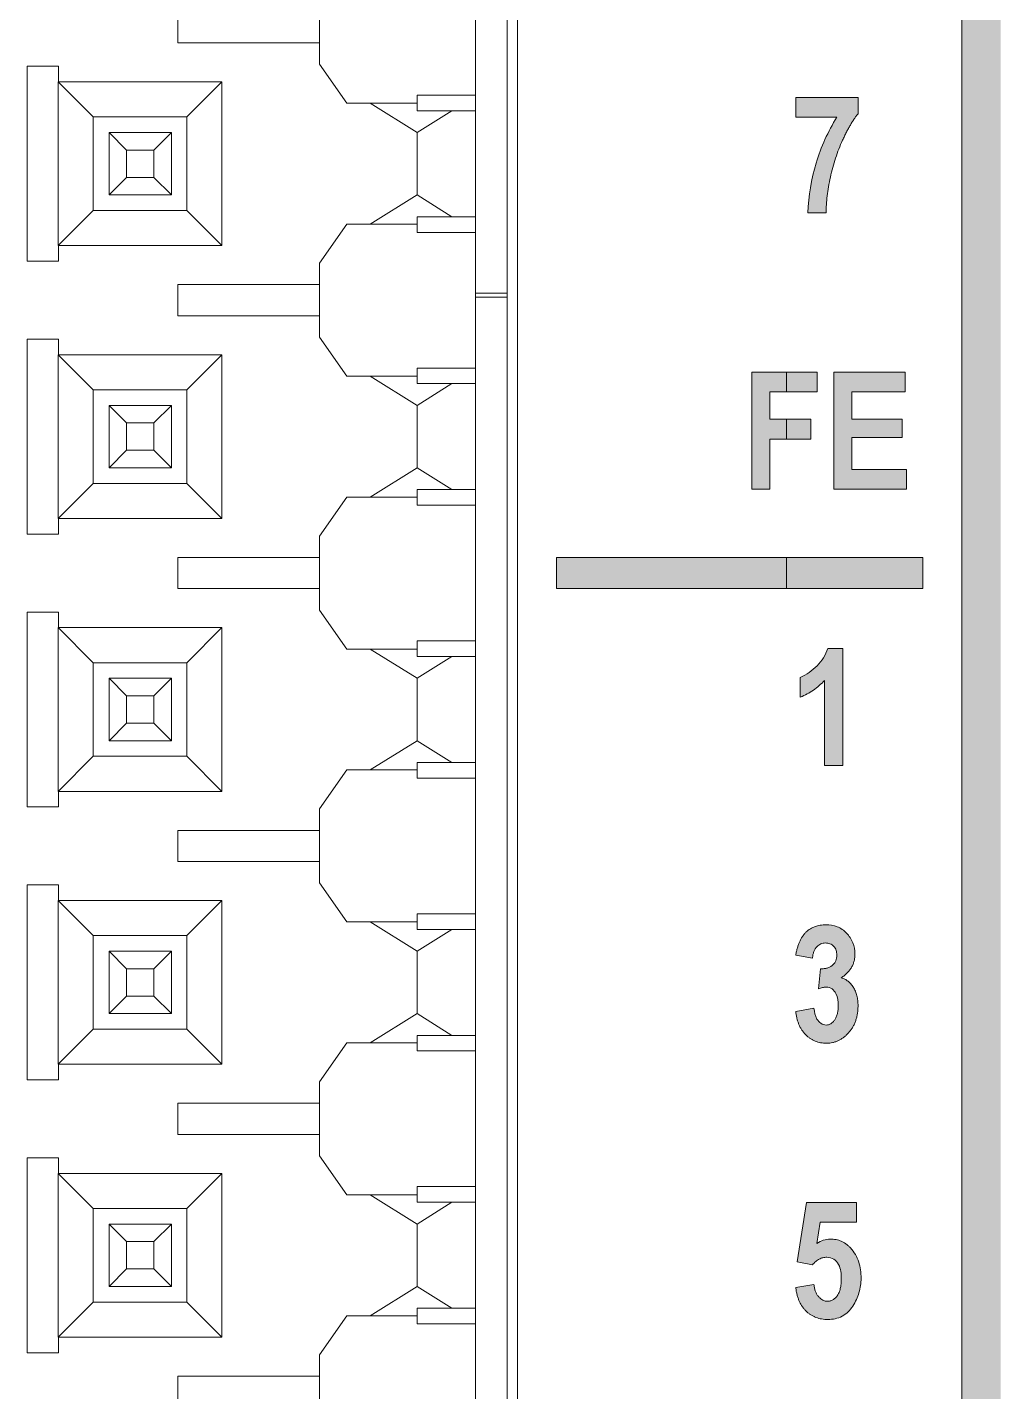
# Model space of a CAD drawing. Extents: x 222 to 1672, y 144 to 807.
# Drawn here: x 458.72 to 471.21, y 410.39 to 427.89 of the extents above; entities that cross this region are included whole.
import ezdxf

# ---------------------------------------------------------------- set-up
doc = ezdxf.new("R2010")
doc.units = 0
doc.header["$LTSCALE"] = 2
doc.header["$MEASUREMENT"] = 0
doc.layers.get('0').update_dxf_attribs({"linetype": 'CONTINUOUS'})
doc.layers.add('DIM', color=7, linetype='CONTINUOUS')

msp = doc.modelspace()

# ---------------------------------------------------------------- hatches: boundary and pattern name
at = {"layer": 'DIM', "lineweight": 5}
for points in [[(470.71272, 463.32772), (470.71272, 393.826), (468.46272, 391.576), (468.46272, 390.86889), (471.21272, 393.61889), (471.21272, 463.53483), (468.46272, 466.28483), (468.46272, 465.57772)], [(468.46272, 422.85894), (468.2522, 422.85894), (468.2522, 423.20959), (468.46272, 423.20959), (468.46272, 423.46284), (468.01844, 423.46284), (468.01844, 421.96284), (468.2522, 421.96284), (468.2522, 422.60569), (468.46272, 422.60569)], [(468.46272, 423.20959), (468.8561, 423.20959), (468.8561, 423.46284), (468.46272, 423.46284)], [(469.98597, 423.46284), (469.07038, 423.46284), (469.07038, 421.96284), (470.00545, 421.96284), (470.00545, 422.21608), (469.30415, 422.21608), (469.30415, 422.62517), (469.94701, 422.62517), (469.94701, 422.85894), (469.30415, 422.85894), (469.30415, 423.20959), (469.98597, 423.20959)], [(468.46272, 422.60569), (468.77818, 422.60569), (468.77818, 422.85894), (468.46272, 422.85894)], [(465.51374, 421.08686), (465.51374, 420.68686), (468.46272, 420.68686), (468.46272, 421.08686)], [(468.46272, 421.08686), (468.46272, 420.68686), (470.21272, 420.68686), (470.21272, 421.08686)]]:
    msp.add_hatch(color=256, dxfattribs=at).paths.add_polyline_path(points, flags=0)
h = msp.add_hatch(color=256, dxfattribs=at)
edge = h.paths.add_edge_path(flags=0)
edge.add_line((468.73922, 425.50634), (468.97298, 425.50634))
edge.add_spline(control_points=[(468.97298, 425.50634), (468.97364, 425.54167), (468.975, 425.61431), (468.98601, 425.72608), (469.00352, 425.84356), (469.02725, 425.96539), (469.0573, 426.08813), (469.09317, 426.20858), (469.1348, 426.32509), (469.17464, 426.41852), (469.20789, 426.49039), (469.23329, 426.54061), (469.25775, 426.58817), (469.2829, 426.63211), (469.30723, 426.67346), (469.33248, 426.71094), (469.35657, 426.74609), (469.37373, 426.7676), (469.38207, 426.77806)], knot_values=[0, 0, 0, 0, 0.15628056, 0.32126988, 0.49640789, 0.68162147, 0.87017598, 1.05521708, 1.23737432, 1.41719611, 1.50434855, 1.58765373, 1.66615383, 1.74092471, 1.81159097, 1.8783185, 1.94083072, 2, 2, 2, 2], weights=[1, 1, 1, 1, 1, 1, 1, 1, 1, 1, 1, 1, 1, 1, 1, 1, 1, 1, 1], degree=3, periodic=0)
edge.add_line((469.38207, 426.77806), (469.38207, 426.98686))
edge.add_line((469.38207, 426.98686), (468.58337, 426.98686))
edge.add_line((468.58337, 426.98686), (468.58337, 426.73362))
edge.add_line((468.58337, 426.73362), (469.11148, 426.73362))
edge.add_spline(control_points=[(469.11148, 426.73362), (468.9958, 426.54987), (468.90714, 426.3538), (468.781, 425.93843), (468.74647, 425.72323), (468.73922, 425.50634)], knot_values=[0, 0, 0, 0, 1, 1, 2, 2, 2, 2], weights=[1, 1, 1, 1, 1, 1], degree=3, periodic=0)
h = msp.add_hatch(color=256, dxfattribs=at)
edge = h.paths.add_edge_path(flags=0)
edge.add_line((468.64181, 419.5492), (468.64181, 419.29595))
edge.add_spline(control_points=[(468.64181, 419.29595), (468.70081, 419.31989), (468.7574, 419.34837), (468.86231, 419.421), (468.90953, 419.46411), (468.9535, 419.51024)], knot_values=[0, 0, 0, 0, 1, 1, 2, 2, 2, 2], weights=[1, 1, 1, 1, 1, 1], degree=3, periodic=0)
edge.add_line((468.9535, 419.51024), (468.9535, 418.41933))
edge.add_line((468.9535, 418.41933), (469.18727, 418.41933))
edge.add_line((469.18727, 418.41933), (469.18727, 419.91933))
edge.add_line((469.18727, 419.91933), (468.9952, 419.91933))
edge.add_spline(control_points=[(468.9952, 419.91933), (468.96743, 419.83563), (468.91967, 419.75994), (468.82549, 419.66693), (468.79191, 419.6385), (468.7212, 419.58747), (468.68228, 419.5672), (468.64181, 419.5492)], knot_values=[0, 0, 0, 0, 1, 1, 1.5, 1.5, 2, 2, 2, 2], weights=[1, 1, 1, 1, 1, 1, 1, 1], degree=3, periodic=0)
h = msp.add_hatch(color=256, dxfattribs=at)
edge = h.paths.add_edge_path(flags=0)
edge.add_spline(control_points=[(469.12883, 415.34183), (469.12839, 415.32323), (469.12756, 415.28783), (469.11901, 415.23796), (469.10533, 415.19417), (469.08548, 415.1575), (469.06188, 415.12797), (469.03528, 415.10599), (469.00527, 415.09258), (468.98417, 415.09093), (468.97359, 415.09011)], knot_values=[0, 0, 0, 0, 0.34095122, 0.6487161, 0.92470925, 1.1786689, 1.4088461, 1.61402362, 1.80656771, 2, 2, 2, 2], weights=[1, 1, 1, 1, 1, 1, 1, 1, 1, 1, 1], degree=3, periodic=0)
edge.add_spline(control_points=[(468.97359, 415.09011), (468.94893, 415.09166), (468.92443, 415.09795), (468.88463, 415.12584), (468.86808, 415.1445), (468.83069, 415.20704), (468.82219, 415.2561), (468.81714, 415.30439)], knot_values=[0, 0, 0, 0, 0.5, 0.5, 1, 1, 2, 2, 2, 2], weights=[1, 1, 1, 1, 1, 1, 1, 1], degree=3, periodic=0)
edge.add_line((468.81714, 415.30439), (468.58337, 415.26543))
edge.add_spline(control_points=[(468.58337, 415.26543), (468.58504, 415.24997), (468.58831, 415.21979), (468.5974, 415.17609), (468.60878, 415.13478), (468.62349, 415.09602), (468.64087, 415.05966), (468.66089, 415.02565), (468.68424, 414.99448), (468.71012, 414.96597), (468.7379, 414.93999), (468.76791, 414.91786), (468.79917, 414.89867), (468.83204, 414.88317), (468.86645, 414.87123), (468.90233, 414.8627), (468.93975, 414.85743), (468.96525, 414.85671), (468.97816, 414.85634)], knot_values=[0, 0, 0, 0, 0.14824662, 0.28945561, 0.42518243, 0.55657553, 0.68427053, 0.80924851, 0.93235013, 1.05499823, 1.17621764, 1.29448041, 1.40999889, 1.52558627, 1.6403605, 1.75678753, 1.87695545, 2, 2, 2, 2], weights=[1, 1, 1, 1, 1, 1, 1, 1, 1, 1, 1, 1, 1, 1, 1, 1, 1, 1, 1], degree=3, periodic=0)
edge.add_spline(control_points=[(468.97816, 414.85634), (468.99167, 414.85675), (469.01846, 414.85755), (469.0578, 414.86407), (469.09573, 414.87492), (469.1323, 414.88971), (469.16718, 414.90929), (469.20097, 414.93242), (469.23293, 414.96039), (469.26305, 414.99218), (469.29102, 415.02692), (469.31547, 415.06441), (469.33581, 415.10433), (469.35311, 415.14615), (469.36616, 415.19045), (469.37504, 415.23695), (469.3812, 415.28556), (469.38178, 415.31878), (469.38207, 415.33575)], knot_values=[0, 0, 0, 0, 0.11626995, 0.23036965, 0.34201153, 0.45516887, 0.56887714, 0.6855985, 0.80689864, 0.9334839, 1.0620525, 1.190146, 1.31782233, 1.44702954, 1.57906367, 1.7143198, 1.85411463, 2, 2, 2, 2], weights=[1, 1, 1, 1, 1, 1, 1, 1, 1, 1, 1, 1, 1, 1, 1, 1, 1, 1, 1], degree=3, periodic=0)
edge.add_spline(control_points=[(469.38207, 415.33575), (469.3819, 415.34742), (469.38156, 415.37019), (469.37888, 415.40366), (469.37383, 415.43552), (469.36771, 415.46614), (469.35897, 415.49502), (469.34904, 415.5227), (469.33691, 415.54878), (469.32277, 415.5732), (469.30748, 415.59584), (469.29083, 415.61646), (469.27324, 415.63513), (469.2543, 415.65153), (469.23443, 415.66606), (469.21321, 415.67816), (469.19115, 415.68875), (469.17557, 415.69368), (469.16779, 415.69614)], knot_values=[0, 0, 0, 0, 0.15558489, 0.30350381, 0.44715051, 0.58534569, 0.71929306, 0.84893812, 0.97721446, 1.10202167, 1.22468541, 1.34106702, 1.45490621, 1.56610375, 1.67458692, 1.78245291, 1.89136519, 2, 2, 2, 2], weights=[1, 1, 1, 1, 1, 1, 1, 1, 1, 1, 1, 1, 1, 1, 1, 1, 1, 1, 1], degree=3, periodic=0)
edge.add_spline(control_points=[(469.16779, 415.69614), (469.18174, 415.70575), (469.20895, 415.72451), (469.24454, 415.75742), (469.27516, 415.79224), (469.29995, 415.82964), (469.31952, 415.86938), (469.33309, 415.91164), (469.34163, 415.95624), (469.34261, 415.98678), (469.34311, 416.00234)], knot_values=[0, 0, 0, 0, 0.27522007, 0.53679533, 0.78589328, 1.02749184, 1.26434015, 1.50381134, 1.74714426, 2, 2, 2, 2], weights=[1, 1, 1, 1, 1, 1, 1, 1, 1, 1, 1], degree=3, periodic=0)
edge.add_spline(control_points=[(469.34311, 416.00234), (469.34199, 416.05194), (469.33325, 416.10049), (469.29558, 416.19094), (469.2676, 416.23219), (469.20129, 416.30468), (469.15951, 416.33291), (469.06783, 416.36867), (469.01966, 416.37464), (468.97055, 416.37582)], knot_values=[0, 0, 0, 0, 0.5, 0.5, 1, 1, 1.5, 1.5, 2, 2, 2, 2], weights=[1, 1, 1, 1, 1, 1, 1, 1, 1, 1], degree=3, periodic=0)
edge.add_spline(control_points=[(468.97055, 416.37582), (468.95806, 416.37552), (468.93361, 416.37491), (468.89773, 416.37064), (468.86363, 416.3633), (468.83105, 416.35331), (468.80025, 416.34005), (468.77082, 416.32433), (468.74339, 416.30517), (468.71723, 416.28356), (468.69314, 416.25845), (468.67104, 416.22992), (468.65141, 416.19771), (468.6333, 416.16227), (468.61763, 416.1232), (468.60391, 416.08069), (468.59243, 416.03469), (468.58645, 416.00268), (468.58337, 415.98621)], knot_values=[0, 0, 0, 0, 0.12336683, 0.24145536, 0.35624474, 0.46750197, 0.57751099, 0.68692499, 0.79644909, 0.9074397, 1.021549, 1.1394162, 1.26317318, 1.39359583, 1.53205286, 1.67847037, 1.83451394, 2, 2, 2, 2], weights=[1, 1, 1, 1, 1, 1, 1, 1, 1, 1, 1, 1, 1, 1, 1, 1, 1, 1, 1], degree=3, periodic=0)
edge.add_line((468.58337, 415.98621), (468.79766, 415.94725))
edge.add_spline(control_points=[(468.79766, 415.94725), (468.79945, 415.96245), (468.80284, 415.99121), (468.81447, 416.03113), (468.8309, 416.06523), (468.85195, 416.09327), (468.87676, 416.11488), (468.90373, 416.13075), (468.93318, 416.14039), (468.95353, 416.1415), (468.96385, 416.14206)], knot_values=[0, 0, 0, 0, 0.32389919, 0.61310014, 0.87662257, 1.12221364, 1.35081546, 1.56954413, 1.78173698, 2, 2, 2, 2], weights=[1, 1, 1, 1, 1, 1, 1, 1, 1, 1, 1], degree=3, periodic=0)
edge.add_spline(control_points=[(468.96385, 416.14206), (468.98381, 416.14125), (469.00405, 416.13917), (469.04076, 416.12452), (469.05767, 416.11313), (469.08508, 416.08427), (469.09512, 416.06654), (469.10728, 416.02871), (469.10865, 416.00904), (469.10935, 415.98926)], knot_values=[0, 0, 0, 0, 0.5, 0.5, 1, 1, 1.5, 1.5, 2, 2, 2, 2], weights=[1, 1, 1, 1, 1, 1, 1, 1, 1, 1], degree=3, periodic=0)
edge.add_spline(control_points=[(469.10935, 415.98926), (469.10881, 415.97568), (469.10778, 415.9497), (469.09701, 415.91319), (469.07978, 415.88094), (469.06256, 415.86447), (469.05395, 415.85624)], knot_values=[0, 0, 0, 0, 0.54597376, 1.04443329, 1.52246186, 2, 2, 2, 2], weights=[1, 1, 1, 1, 1, 1, 1], degree=3, periodic=0)
edge.add_spline(control_points=[(469.05395, 415.85624), (469.04398, 415.84885), (469.02369, 415.83382), (468.98682, 415.81989), (468.94558, 415.81152), (468.91641, 415.81111), (468.90115, 415.81089)], knot_values=[0, 0, 0, 0, 0.45542398, 0.92704135, 1.43832876, 2, 2, 2, 2], weights=[1, 1, 1, 1, 1, 1, 1], degree=3, periodic=0)
edge.add_line((468.90115, 415.81089), (468.87558, 415.55551))
edge.add_spline(control_points=[(468.87558, 415.55551), (468.89161, 415.56123), (468.90785, 415.56654), (468.92442, 415.57042), (468.93279, 415.57238), (468.9412, 415.57425), (468.94971, 415.57543), (468.95822, 415.57661), (468.96683, 415.57688), (468.97542, 415.57712)], knot_values=[0, 0, 0, 0, 0.0001022, 0.0001022, 0.0001022, 0.00015372, 0.00015372, 0.00015372, 0.00020524, 0.00020524, 0.00020524, 0.00020524], weights=[1, 1, 1, 1, 1, 1, 1, 1, 1, 1], degree=3, periodic=0)
edge.add_spline(control_points=[(468.97542, 415.57712), (469.00147, 415.5753), (469.02717, 415.56792), (469.06929, 415.53648), (469.08534, 415.51537), (469.12175, 415.44664), (469.12755, 415.39367), (469.12883, 415.34183)], knot_values=[0, 0, 0, 0, 0.5, 0.5, 1, 1, 2, 2, 2, 2], weights=[1, 1, 1, 1, 1, 1, 1, 1], degree=3, periodic=0)
h = msp.add_hatch(color=256, dxfattribs=at)
edge = h.paths.add_edge_path(flags=0)
edge.add_spline(control_points=[(469.16779, 411.83759), (469.16761, 411.82561), (469.16726, 411.80255), (469.16474, 411.76913), (469.161, 411.73808), (469.15515, 411.70942), (469.14794, 411.683), (469.13891, 411.65902), (469.12812, 411.63745), (469.11604, 411.61822), (469.1025, 411.60152), (469.0886, 411.58678), (469.07381, 411.57438), (469.05828, 411.56446), (469.0423, 411.55618), (469.02549, 411.55091), (469.00814, 411.54731), (468.99634, 411.54684), (468.99033, 411.5466)], knot_values=[0, 0, 0, 0, 0.18960506, 0.36516309, 0.5303314, 0.6843775, 0.827798, 0.96353778, 1.08925092, 1.20912249, 1.32226146, 1.42905347, 1.52941852, 1.62699402, 1.72038092, 1.81333858, 1.90501054, 2, 2, 2, 2], weights=[1, 1, 1, 1, 1, 1, 1, 1, 1, 1, 1, 1, 1, 1, 1, 1, 1, 1, 1], degree=3, periodic=0)
edge.add_spline(control_points=[(468.99033, 411.5466), (468.9802, 411.54734), (468.95978, 411.54881), (468.93009, 411.56014), (468.90237, 411.57891), (468.87597, 411.60362), (468.85323, 411.63509), (468.8355, 411.67232), (468.82296, 411.71476), (468.81913, 411.74508), (468.81714, 411.76089)], knot_values=[0, 0, 0, 0, 0.20153747, 0.40614204, 0.6236256, 0.86523571, 1.12272915, 1.39208337, 1.68302152, 2, 2, 2, 2], weights=[1, 1, 1, 1, 1, 1, 1, 1, 1, 1, 1], degree=3, periodic=0)
edge.add_line((468.81714, 411.76089), (468.58337, 411.72193))
edge.add_spline(control_points=[(468.58337, 411.72193), (468.58543, 411.70595), (468.58946, 411.6748), (468.59987, 411.62995), (468.61203, 411.58766), (468.62779, 411.5484), (468.64551, 411.51157), (468.66676, 411.47796), (468.69055, 411.44702), (468.71706, 411.41907), (468.74566, 411.39405), (468.77623, 411.37228), (468.80868, 411.35408), (468.84248, 411.33865), (468.87823, 411.32701), (468.91569, 411.31904), (468.95476, 411.3135), (468.98138, 411.31306), (468.9949, 411.31284)], knot_values=[0, 0, 0, 0, 0.15033562, 0.29307541, 0.42947044, 0.56089496, 0.68758637, 0.81061124, 0.93151649, 1.05148263, 1.16966592, 1.2858615, 1.40126253, 1.51660521, 1.63225488, 1.7515645, 1.8739016, 2, 2, 2, 2], weights=[1, 1, 1, 1, 1, 1, 1, 1, 1, 1, 1, 1, 1, 1, 1, 1, 1, 1, 1], degree=3, periodic=0)
edge.add_spline(control_points=[(468.9949, 411.31284), (469.02659, 411.3139), (469.05819, 411.31569), (469.12017, 411.32954), (469.15019, 411.34018), (469.23371, 411.38457), (469.27972, 411.43178), (469.34909, 411.53796), (469.37634, 411.59605), (469.41246, 411.7173), (469.41961, 411.77984), (469.42103, 411.84338)], knot_values=[0, 0, 0, 0, 0.25, 0.25, 0.5, 0.5, 1, 1, 1.5, 1.5, 2, 2, 2, 2], weights=[1, 1, 1, 1, 1, 1, 1, 1, 1, 1, 1, 1], degree=3, periodic=0)
edge.add_spline(control_points=[(469.42103, 411.84338), (469.41967, 411.91357), (469.41249, 411.98442), (469.37965, 412.08324), (469.3659, 412.11517), (469.33087, 412.17625), (469.30924, 412.20377), (469.28619, 412.23025)], knot_values=[0, 0, 0, 0, 1, 1, 1.5, 1.5, 2, 2, 2, 2], weights=[1, 1, 1, 1, 1, 1, 1, 1], degree=3, periodic=0)
edge.add_spline(control_points=[(469.28619, 412.23025), (469.27726, 412.23949), (469.25975, 412.25763), (469.23038, 412.28076), (469.2, 412.3007), (469.16794, 412.31697), (469.13454, 412.3299), (469.09953, 412.33852), (469.06327, 412.34435), (469.03855, 412.34498), (469.02594, 412.3453)], knot_values=[0, 0, 0, 0, 0.26284327, 0.51548063, 0.76315336, 1.00554648, 1.25005631, 1.49432794, 1.74220081, 2, 2, 2, 2], weights=[1, 1, 1, 1, 1, 1, 1, 1, 1, 1, 1], degree=3, periodic=0)
edge.add_spline(control_points=[(469.02594, 412.3453), (468.99563, 412.34377), (468.96574, 412.33976), (468.90805, 412.31985), (468.88138, 412.3048), (468.85549, 412.28869)], knot_values=[0, 0, 0, 0, 1, 1, 2, 2, 2, 2], weights=[1, 1, 1, 1, 1, 1], degree=3, periodic=0)
edge.add_line((468.85549, 412.28869), (468.89719, 412.55959))
edge.add_line((468.89719, 412.55959), (469.36259, 412.55959))
edge.add_line((469.36259, 412.55959), (469.36259, 412.81284))
edge.add_line((469.36259, 412.81284), (468.71974, 412.81284))
edge.add_line((468.71974, 412.81284), (468.60285, 412.0531))
edge.add_line((468.60285, 412.0531), (468.79705, 412.01413))
edge.add_spline(control_points=[(468.79705, 412.01413), (468.80393, 412.02186), (468.81727, 412.03681), (468.83871, 412.05686), (468.86098, 412.07365), (468.88391, 412.08749), (468.9075, 412.09827), (468.93172, 412.10591), (468.95656, 412.11067), (468.97337, 412.11125), (468.98181, 412.11154)], knot_values=[0, 0, 0, 0, 0.28737019, 0.55673074, 0.81446063, 1.06109198, 1.29959397, 1.53324595, 1.76553272, 2, 2, 2, 2], weights=[1, 1, 1, 1, 1, 1, 1, 1, 1, 1, 1], degree=3, periodic=0)
edge.add_spline(control_points=[(468.98181, 412.11154), (469.0131, 412.11101), (469.04446, 412.10344), (469.09635, 412.06929), (469.11773, 412.04546), (469.16212, 411.96337), (469.16676, 411.89965), (469.16779, 411.83759)], knot_values=[0, 0, 0, 0, 0.5, 0.5, 1, 1, 2, 2, 2, 2], weights=[1, 1, 1, 1, 1, 1, 1, 1], degree=3, periodic=0)

# ---------------------------------------------------------------- linework, layer by layer
at = {"linetype": 'Continuous', "lineweight": 5}
for p, q in [((470.71272, 463.32773), (470.71272, 393.826)), ((465.01374, 398.90584), (465.01374, 442.86788)), ((464.88272, 442.73686), (464.88272, 399.03686)), ((464.47398, 427.01684), (464.47398, 428.75684)), ((462.47398, 427.41184), (462.47398, 428.36184)), ((460.65398, 427.68684), (460.65398, 428.08684)), ((460.65398, 427.68684), (462.47398, 427.68684)), ((459.12398, 427.38684), (458.72398, 427.38684)), ((458.72398, 427.38684), (458.72398, 424.88684)), ((459.12398, 427.18684), (459.12398, 427.38684)), ((462.47398, 427.41184), (462.82398, 426.91184)), ((459.11935, 427.18684), (459.12398, 427.18684)), ((459.11935, 427.18684), (459.56935, 426.73684)), ((459.11935, 427.18684), (459.11935, 425.08684)), ((461.21935, 427.18684), (459.12398, 427.18684)), ((461.21935, 427.18684), (460.76935, 426.73684)), ((461.21935, 425.08684), (461.21935, 427.18684)), ((463.72398, 427.01684), (464.47398, 427.01684)), ((463.72398, 426.91184), (463.72398, 427.01684)), ((464.47398, 427.01684), (464.47398, 426.81684)), ((463.72398, 426.91184), (462.82398, 426.91184)), ((463.12398, 426.91184), (463.72398, 426.53684)), ((463.72398, 426.91184), (463.72398, 426.81684)), ((468.58337, 426.98686), (469.38207, 426.98686)), ((468.58337, 426.73362), (468.58337, 426.98686)), ((469.38207, 426.98686), (469.38207, 426.77806)), ((460.76935, 426.73684), (459.56935, 426.73684)), ((459.56935, 426.73684), (459.56935, 425.53684)), ((460.76935, 425.53684), (460.76935, 426.73684)), ((464.47398, 426.81684), (463.72398, 426.81684)), ((463.72398, 426.53684), (464.17197, 426.81684)), ((464.47398, 425.45684), (464.47398, 426.81684)), ((469.11148, 426.73362), (468.58337, 426.73362)), ((460.57398, 426.53684), (459.77398, 426.53684)), ((459.77398, 426.53684), (459.99898, 426.31184)), ((459.77398, 426.53684), (459.77398, 425.73684)), ((460.57398, 426.53684), (460.34898, 426.31184)), ((460.57398, 425.73684), (460.57398, 426.53684)), ((463.72398, 426.53684), (463.72398, 425.73684)), ((459.99898, 426.31184), (459.99898, 425.96184)), ((460.34898, 426.31184), (459.99898, 426.31184)), ((460.34898, 425.96184), (460.34898, 426.31184)), ((459.77398, 425.73684), (459.99898, 425.96184)), ((459.99898, 425.96184), (460.34898, 425.96184)), ((460.57398, 425.73684), (460.34898, 425.96184)), ((459.77398, 425.73684), (460.57398, 425.73684)), ((463.72398, 425.73684), (463.12398, 425.36184)), ((464.17199, 425.45684), (463.72398, 425.73684)), ((459.11935, 425.08684), (459.56935, 425.53684)), ((459.56935, 425.53684), (460.76935, 425.53684)), ((461.21935, 425.08684), (460.76935, 425.53684)), ((463.72398, 425.45684), (463.72398, 425.36184)), ((464.47398, 425.45684), (463.72398, 425.45684)), ((464.47398, 425.45684), (464.47398, 425.25684)), ((468.97298, 425.50634), (468.73922, 425.50634)), ((462.82398, 425.36184), (462.47398, 424.86184)), ((463.72398, 425.36184), (462.82398, 425.36184)), ((463.72398, 425.25684), (463.72398, 425.36184)), ((463.72398, 425.25684), (464.47398, 425.25684)), ((464.47398, 423.51684), (464.47398, 425.25684)), ((459.11935, 425.08684), (459.12398, 425.08684)), ((459.12398, 425.08684), (461.21935, 425.08684)), ((459.12398, 424.88684), (459.12398, 425.08684)), ((458.72398, 424.88684), (459.12398, 424.88684)), ((462.47398, 423.91184), (462.47398, 424.86184)), ((460.65398, 424.18684), (460.65398, 424.58684)), ((460.65398, 424.58684), (462.47398, 424.58684)), ((464.47398, 424.47684), (464.88272, 424.47684)), ((464.47398, 424.42675), (464.88272, 424.42675)), ((460.65398, 424.18684), (462.47398, 424.18684)), ((459.12398, 423.88684), (458.72398, 423.88684)), ((458.72398, 423.88684), (458.72398, 421.38684)), ((459.12398, 423.68684), (459.12398, 423.88684)), ((462.47398, 423.91184), (462.82398, 423.41184)), ((459.11935, 423.68684), (459.12398, 423.68684)), ((459.11935, 423.68684), (459.56935, 423.23684)), ((459.11935, 423.68684), (459.11935, 421.58684)), ((461.21935, 423.68684), (459.12398, 423.68684)), ((461.21935, 423.68684), (460.76935, 423.23684)), ((461.21935, 421.58684), (461.21935, 423.68684)), ((463.72398, 423.51684), (464.47398, 423.51684)), ((463.72398, 423.41184), (463.72398, 423.51684)), ((464.47398, 423.51684), (464.47398, 423.31684)), ((463.72398, 423.41184), (462.82398, 423.41184)), ((463.12398, 423.41184), (463.72398, 423.03684)), ((463.72398, 423.41184), (463.72398, 423.31684)), ((468.01844, 423.46284), (468.46272, 423.46284)), ((468.01844, 421.96284), (468.01844, 423.46284)), ((468.46272, 423.46284), (468.8561, 423.46284)), ((468.46272, 423.20959), (468.46272, 423.46284)), ((468.8561, 423.46284), (468.8561, 423.20959)), ((469.07038, 423.46284), (469.98597, 423.46284)), ((469.07038, 421.96284), (469.07038, 423.46284)), ((469.98597, 423.46284), (469.98597, 423.20959)), ((460.76935, 423.23684), (459.56935, 423.23684)), ((459.56935, 423.23684), (459.56935, 422.03684)), ((460.76935, 422.03684), (460.76935, 423.23684)), ((464.47398, 423.31684), (463.72398, 423.31684)), ((463.72398, 423.03684), (464.17197, 423.31684)), ((464.47398, 421.95684), (464.47398, 423.31684)), ((468.2522, 423.20959), (468.2522, 422.85894)), ((468.46272, 423.20959), (468.2522, 423.20959)), ((468.8561, 423.20959), (468.46272, 423.20959)), ((469.30415, 423.20959), (469.30415, 422.85894)), ((469.98597, 423.20959), (469.30415, 423.20959)), ((459.77398, 423.03684), (459.77398, 422.23684)), ((459.77398, 423.03684), (459.99898, 422.81184)), ((460.57398, 423.03684), (459.77398, 423.03684)), ((460.57398, 423.03684), (460.34898, 422.81184)), ((460.57398, 422.23684), (460.57398, 423.03684)), ((463.72398, 423.03684), (463.72398, 422.23684)), ((459.99898, 422.81184), (459.99898, 422.46184)), ((460.34898, 422.81184), (459.99898, 422.81184)), ((460.34898, 422.46184), (460.34898, 422.81184)), ((468.2522, 422.85894), (468.46272, 422.85894)), ((468.46272, 422.85894), (468.77818, 422.85894)), ((468.46272, 422.60569), (468.46272, 422.85894)), ((468.77818, 422.85894), (468.77818, 422.60569)), ((469.30415, 422.85894), (469.94701, 422.85894)), ((469.94701, 422.85894), (469.94701, 422.62517)), ((469.30415, 422.62517), (469.30415, 422.21608)), ((469.94701, 422.62517), (469.30415, 422.62517)), ((459.77398, 422.23684), (459.99898, 422.46184)), ((459.99898, 422.46184), (460.34898, 422.46184)), ((460.57398, 422.23684), (460.34898, 422.46184)), ((468.2522, 422.60569), (468.2522, 421.96284)), ((468.46272, 422.60569), (468.2522, 422.60569)), ((468.77818, 422.60569), (468.46272, 422.60569)), ((459.77398, 422.23684), (460.57398, 422.23684)), ((463.72398, 422.23684), (463.12398, 421.86184)), ((464.17199, 421.95684), (463.72398, 422.23684)), ((469.30415, 422.21608), (470.00545, 422.21608)), ((470.00545, 422.21608), (470.00545, 421.96284)), ((459.11935, 421.58684), (459.56935, 422.03684)), ((459.56935, 422.03684), (460.76935, 422.03684)), ((461.21935, 421.58684), (460.76935, 422.03684)), ((463.72398, 421.95684), (463.72398, 421.86184)), ((464.47398, 421.95684), (463.72398, 421.95684)), ((464.47398, 421.95684), (464.47398, 421.75684)), ((468.2522, 421.96284), (468.01844, 421.96284)), ((470.00545, 421.96284), (469.07038, 421.96284)), ((462.82398, 421.86184), (462.47398, 421.36184)), ((463.72398, 421.86184), (462.82398, 421.86184)), ((463.72398, 421.75684), (463.72398, 421.86184)), ((463.72398, 421.75684), (464.47398, 421.75684)), ((464.47398, 420.01684), (464.47398, 421.75684)), ((459.11935, 421.58684), (459.12398, 421.58684)), ((459.12398, 421.58684), (461.21935, 421.58684)), ((459.12398, 421.38684), (459.12398, 421.58684)), ((458.72398, 421.38684), (459.12398, 421.38684)), ((462.47398, 420.41184), (462.47398, 421.36184)), ((460.65398, 420.68684), (460.65398, 421.08684)), ((460.65398, 421.08684), (462.47398, 421.08684)), ((468.46272, 421.08686), (465.51374, 421.08686)), ((465.51374, 421.08686), (465.51374, 420.68686)), ((470.21272, 421.08686), (468.46272, 421.08686)), ((468.46272, 420.68686), (468.46272, 421.08686)), ((470.21272, 420.68686), (470.21272, 421.08686)), ((460.65398, 420.68684), (462.47398, 420.68684)), ((465.51374, 420.68686), (468.46272, 420.68686)), ((468.46272, 420.68686), (470.21272, 420.68686)), ((459.12398, 420.38684), (458.72398, 420.38684)), ((458.72398, 420.38684), (458.72398, 417.88684)), ((459.12398, 420.18684), (459.12398, 420.38684)), ((462.47398, 420.41184), (462.82398, 419.91184)), ((459.11935, 420.18684), (459.11935, 418.08684)), ((459.11935, 420.18684), (459.56935, 419.73684)), ((459.11935, 420.18684), (459.12398, 420.18684)), ((461.21935, 420.18684), (459.12398, 420.18684)), ((461.21935, 420.18684), (460.76935, 419.73684)), ((461.21935, 418.08684), (461.21935, 420.18684)), ((463.72398, 420.01684), (464.47398, 420.01684)), ((463.72398, 419.91184), (463.72398, 420.01684)), ((464.47398, 420.01684), (464.47398, 419.81684)), ((463.72398, 419.91184), (462.82398, 419.91184)), ((463.12398, 419.91184), (463.72398, 419.53684)), ((463.72398, 419.91184), (463.72398, 419.81684)), ((468.9952, 419.91933), (469.18727, 419.91933)), ((469.18727, 419.91933), (469.18727, 418.41933)), ((459.56935, 419.73684), (459.56935, 418.53684)), ((460.76935, 419.73684), (459.56935, 419.73684)), ((460.76935, 418.53684), (460.76935, 419.73684)), ((464.47398, 419.81684), (463.72398, 419.81684)), ((463.72398, 419.53684), (464.17197, 419.81684)), ((464.47398, 418.45684), (464.47398, 419.81684)), ((460.57398, 419.53684), (459.77398, 419.53684)), ((459.77398, 419.53684), (459.99898, 419.31184)), ((459.77398, 419.53684), (459.77398, 418.73684)), ((460.57398, 419.53684), (460.34898, 419.31184)), ((460.57398, 418.73684), (460.57398, 419.53684)), ((463.72398, 419.53684), (463.72398, 418.73684)), ((468.64181, 419.29595), (468.64181, 419.5492)), ((468.9535, 418.41933), (468.9535, 419.51024)), ((459.99898, 419.31184), (459.99898, 418.96184)), ((460.34898, 419.31184), (459.99898, 419.31184)), ((460.34898, 418.96184), (460.34898, 419.31184)), ((459.77398, 418.73684), (459.99898, 418.96184)), ((459.99898, 418.96184), (460.34898, 418.96184)), ((460.57398, 418.73684), (460.34898, 418.96184)), ((459.77398, 418.73684), (460.57398, 418.73684)), ((463.72398, 418.73684), (463.12398, 418.36184)), ((464.17199, 418.45684), (463.72398, 418.73684)), ((459.11935, 418.08684), (459.56935, 418.53684)), ((459.56935, 418.53684), (460.76935, 418.53684)), ((461.21935, 418.08684), (460.76935, 418.53684)), ((463.72398, 418.45684), (463.72398, 418.36184)), ((464.47398, 418.45684), (463.72398, 418.45684)), ((464.47398, 418.45684), (464.47398, 418.25684)), ((462.82398, 418.36184), (462.47398, 417.86184)), ((463.72398, 418.36184), (462.82398, 418.36184)), ((463.72398, 418.25684), (463.72398, 418.36184)), ((463.72398, 418.25684), (464.47398, 418.25684)), ((464.47398, 416.51684), (464.47398, 418.25684)), ((469.18727, 418.41933), (468.9535, 418.41933)), ((459.11935, 418.08684), (459.12398, 418.08684)), ((459.12398, 418.08684), (461.21935, 418.08684)), ((459.12398, 417.88684), (459.12398, 418.08684)), ((458.72398, 417.88684), (459.12398, 417.88684)), ((462.47398, 416.91184), (462.47398, 417.86184)), ((460.65398, 417.18684), (460.65398, 417.58684)), ((460.65398, 417.58684), (462.47398, 417.58684)), ((460.65398, 417.18684), (462.47398, 417.18684)), ((459.12398, 416.88684), (458.72398, 416.88684)), ((458.72398, 416.88684), (458.72398, 414.38684)), ((459.12398, 416.68684), (459.12398, 416.88684)), ((462.47398, 416.91184), (462.82398, 416.41184)), ((459.11935, 416.68684), (459.12398, 416.68684)), ((459.11935, 416.68684), (459.56935, 416.23684)), ((459.11935, 416.68684), (459.11935, 414.58684)), ((461.21935, 416.68684), (459.12398, 416.68684)), ((461.21935, 416.68684), (460.76935, 416.23684)), ((461.21935, 414.58684), (461.21935, 416.68684)), ((463.72398, 416.51684), (464.47398, 416.51684)), ((463.72398, 416.41184), (463.72398, 416.51684)), ((464.47398, 416.51684), (464.47398, 416.31684)), ((463.72398, 416.41184), (462.82398, 416.41184)), ((463.12398, 416.41184), (463.72398, 416.03684)), ((463.72398, 416.41184), (463.72398, 416.31684)), ((460.76935, 416.23684), (459.56935, 416.23684)), ((459.56935, 416.23684), (459.56935, 415.03684)), ((460.76935, 415.03684), (460.76935, 416.23684)), ((464.47398, 416.31684), (463.72398, 416.31684)), ((463.72398, 416.03684), (464.17197, 416.31684)), ((464.47398, 414.95684), (464.47398, 416.31684)), ((459.77398, 416.03684), (459.77398, 415.23684)), ((459.77398, 416.03684), (459.99898, 415.81184)), ((460.57398, 416.03684), (459.77398, 416.03684)), ((460.57398, 416.03684), (460.34898, 415.81184)), ((460.57398, 415.23684), (460.57398, 416.03684)), ((463.72398, 416.03684), (463.72398, 415.23684)), ((468.79766, 415.94725), (468.58337, 415.98621)), ((459.99898, 415.81184), (459.99898, 415.46184)), ((460.34898, 415.81184), (459.99898, 415.81184)), ((460.34898, 415.46184), (460.34898, 415.81184)), ((468.87558, 415.55551), (468.90115, 415.81089)), ((459.77398, 415.23684), (459.99898, 415.46184)), ((459.99898, 415.46184), (460.34898, 415.46184)), ((460.57398, 415.23684), (460.34898, 415.46184)), ((468.58337, 415.26543), (468.81714, 415.30439)), ((459.77398, 415.23684), (460.57398, 415.23684)), ((463.72398, 415.23684), (463.12398, 414.86184)), ((464.17199, 414.95684), (463.72398, 415.23684)), ((459.11935, 414.58684), (459.56935, 415.03684)), ((459.56935, 415.03684), (460.76935, 415.03684)), ((461.21935, 414.58684), (460.76935, 415.03684)), ((463.72398, 414.95684), (463.72398, 414.86184)), ((464.47398, 414.95684), (463.72398, 414.95684)), ((464.47398, 414.95684), (464.47398, 414.75684)), ((462.82398, 414.86184), (462.47398, 414.36184)), ((463.72398, 414.86184), (462.82398, 414.86184)), ((463.72398, 414.75684), (463.72398, 414.86184)), ((463.72398, 414.75684), (464.47398, 414.75684)), ((464.47398, 413.01684), (464.47398, 414.75684)), ((459.11935, 414.58684), (459.12398, 414.58684)), ((459.12398, 414.58684), (461.21935, 414.58684)), ((459.12398, 414.38684), (459.12398, 414.58684)), ((458.72398, 414.38684), (459.12398, 414.38684)), ((462.47398, 413.41184), (462.47398, 414.36184)), ((460.65398, 413.68684), (460.65398, 414.08684)), ((460.65398, 414.08684), (462.47398, 414.08684)), ((460.65398, 413.68684), (462.47398, 413.68684)), ((459.12398, 413.38684), (458.72398, 413.38684)), ((458.72398, 413.38684), (458.72398, 410.88684)), ((459.12398, 413.18684), (459.12398, 413.38684)), ((462.47398, 413.41184), (462.82398, 412.91184)), ((459.11935, 413.18684), (459.11935, 411.08684)), ((459.11935, 413.18684), (459.56935, 412.73684)), ((459.11935, 413.18684), (459.12398, 413.18684)), ((461.21935, 413.18684), (459.12398, 413.18684)), ((461.21935, 413.18684), (460.76935, 412.73684)), ((461.21935, 411.08684), (461.21935, 413.18684)), ((463.72398, 413.01684), (464.47398, 413.01684)), ((463.72398, 412.91184), (463.72398, 413.01684)), ((464.47398, 413.01684), (464.47398, 412.81684)), ((463.72398, 412.91184), (462.82398, 412.91184)), ((463.12398, 412.91184), (463.72398, 412.53684)), ((463.72398, 412.91184), (463.72398, 412.81684)), ((459.56935, 412.73684), (459.56935, 411.53684)), ((460.76935, 412.73684), (459.56935, 412.73684)), ((460.76935, 411.53684), (460.76935, 412.73684)), ((464.47398, 412.81684), (463.72398, 412.81684)), ((463.72398, 412.53684), (464.17197, 412.81684)), ((464.47398, 411.45684), (464.47398, 412.81684)), ((468.60285, 412.0531), (468.71973, 412.81284)), ((468.71973, 412.81284), (469.36259, 412.81284)), ((469.36259, 412.81284), (469.36259, 412.55959)), ((460.57398, 412.53684), (459.77398, 412.53684)), ((459.77398, 412.53684), (459.99898, 412.31184)), ((459.77398, 412.53684), (459.77398, 411.73684)), ((460.57398, 412.53684), (460.34898, 412.31184)), ((460.57398, 411.73684), (460.57398, 412.53684)), ((463.72398, 412.53684), (463.72398, 411.73684)), ((468.89719, 412.55959), (468.85549, 412.28869)), ((469.36259, 412.55959), (468.89719, 412.55959)), ((460.34898, 412.31184), (459.99898, 412.31184)), ((459.99898, 412.31184), (459.99898, 411.96184)), ((460.34898, 411.96184), (460.34898, 412.31184)), ((459.77398, 411.73684), (459.99898, 411.96184)), ((459.99898, 411.96184), (460.34898, 411.96184)), ((460.57398, 411.73684), (460.34898, 411.96184)), ((468.79705, 412.01414), (468.60285, 412.0531)), ((459.77398, 411.73684), (460.57398, 411.73684)), ((463.72398, 411.73684), (463.12398, 411.36184)), ((464.17199, 411.45684), (463.72398, 411.73684)), ((468.58337, 411.72193), (468.81714, 411.76089)), ((459.11935, 411.08684), (459.56935, 411.53684)), ((459.56935, 411.53684), (460.76935, 411.53684)), ((461.21935, 411.08684), (460.76935, 411.53684)), ((463.72398, 411.45684), (463.72398, 411.36184)), ((464.47398, 411.45684), (463.72398, 411.45684)), ((464.47398, 411.45684), (464.47398, 411.25684)), ((462.82398, 411.36184), (462.47398, 410.86184)), ((463.72398, 411.36184), (462.82398, 411.36184)), ((463.72398, 411.25684), (463.72398, 411.36184)), ((463.72398, 411.25684), (464.47398, 411.25684)), ((464.47398, 409.51684), (464.47398, 411.25684)), ((459.11935, 411.08684), (459.12398, 411.08684)), ((459.12398, 411.08684), (461.21935, 411.08684)), ((459.12398, 410.88684), (459.12398, 411.08684)), ((458.72398, 410.88684), (459.12398, 410.88684)), ((462.47398, 409.91184), (462.47398, 410.86184)), ((460.65398, 410.18684), (460.65398, 410.58684)), ((460.65398, 410.58684), (462.47398, 410.58684))]:
    msp.add_line(p, q, dxfattribs=at)
for points, knots in [([(468.73922, 425.50634), (468.74647, 425.72323), (468.781, 425.93843), (468.90714, 426.3538), (468.9958, 426.54987), (469.11148, 426.73362)], [0, 0, 0, 0, 0.5, 0.5, 1, 1, 1, 1]), ([(469.38207, 426.77806), (469.37373, 426.7676), (469.35657, 426.74609), (469.33248, 426.71094), (469.30723, 426.67346), (469.2829, 426.63211), (469.25775, 426.58817), (469.23329, 426.54061), (469.20789, 426.49039), (469.17464, 426.41852), (469.1348, 426.32509), (469.09317, 426.20858), (469.0573, 426.08813), (469.02725, 425.96539), (469.00352, 425.84356), (468.98601, 425.72608), (468.975, 425.61431), (468.97364, 425.54167), (468.97298, 425.50634)], [0, 0, 0, 0, 0.02958464, 0.06084075, 0.09420451, 0.12953764, 0.16692309, 0.20617314, 0.24782572, 0.29140194, 0.38131284, 0.47239146, 0.56491201, 0.65918926, 0.75179606, 0.83936506, 0.92185972, 1, 1, 1, 1]), ([(468.64181, 419.5492), (468.68228, 419.5672), (468.7212, 419.58747), (468.79191, 419.6385), (468.82549, 419.66693), (468.91967, 419.75994), (468.96743, 419.83563), (468.9952, 419.91933)], [0, 0, 0, 0, 0.25, 0.25, 0.5, 0.5, 1, 1, 1, 1]), ([(468.9535, 419.51024), (468.90953, 419.46411), (468.86231, 419.421), (468.7574, 419.34837), (468.70081, 419.31989), (468.64181, 419.29595)], [0, 0, 0, 0, 0.5, 0.5, 1, 1, 1, 1]), ([(468.58337, 415.98621), (468.58645, 416.00268), (468.59243, 416.03469), (468.60391, 416.08069), (468.61763, 416.1232), (468.6333, 416.16227), (468.65141, 416.19771), (468.67104, 416.22992), (468.69314, 416.25845), (468.71723, 416.28356), (468.74339, 416.30517), (468.77082, 416.32433), (468.80025, 416.34005), (468.83105, 416.35331), (468.86363, 416.3633), (468.89773, 416.37064), (468.93361, 416.37491), (468.95806, 416.37552), (468.97055, 416.37582)], [0, 0, 0, 0, 0.08274303, 0.16076481, 0.23397357, 0.30320208, 0.36841341, 0.4302919, 0.4892255, 0.54628015, 0.60177546, 0.6565375, 0.7112445, 0.76624901, 0.82187763, 0.87927232, 0.93831658, 1, 1, 1, 1]), ([(468.97055, 416.37582), (469.01966, 416.37464), (469.06783, 416.36867), (469.15951, 416.33291), (469.20129, 416.30468), (469.2676, 416.23219), (469.29558, 416.19094), (469.33325, 416.10049), (469.34199, 416.05194), (469.34311, 416.00234)], [0, 0, 0, 0, 0.25, 0.25, 0.5, 0.5, 0.75, 0.75, 1, 1, 1, 1]), ([(468.96385, 416.14206), (468.95353, 416.1415), (468.93318, 416.14039), (468.90373, 416.13075), (468.87676, 416.11488), (468.85195, 416.09327), (468.8309, 416.06523), (468.81447, 416.03113), (468.80284, 415.99121), (468.79945, 415.96245), (468.79766, 415.94725)], [0, 0, 0, 0, 0.10913151, 0.21522793, 0.32459227, 0.43889318, 0.56168871, 0.69344993, 0.83805041, 1, 1, 1, 1]), ([(469.10935, 415.98926), (469.10865, 416.00904), (469.10728, 416.02871), (469.09512, 416.06654), (469.08508, 416.08427), (469.05767, 416.11313), (469.04076, 416.12452), (469.00405, 416.13917), (468.98381, 416.14125), (468.96385, 416.14206)], [0, 0, 0, 0, 0.25, 0.25, 0.5, 0.5, 0.75, 0.75, 1, 1, 1, 1]), ([(469.05395, 415.85624), (469.06256, 415.86447), (469.07978, 415.88094), (469.09701, 415.91319), (469.10778, 415.9497), (469.10881, 415.97568), (469.10935, 415.98926)], [0, 0, 0, 0, 0.23876907, 0.47778335, 0.72701312, 1, 1, 1, 1]), ([(469.34311, 416.00234), (469.34261, 415.98678), (469.34163, 415.95624), (469.33309, 415.91164), (469.31952, 415.86938), (469.29995, 415.82964), (469.27516, 415.79224), (469.24454, 415.75742), (469.20895, 415.72451), (469.18174, 415.70575), (469.16779, 415.69614)], [0, 0, 0, 0, 0.12642787, 0.24809433, 0.36782992, 0.48625408, 0.60705336, 0.73160233, 0.86238996, 1, 1, 1, 1]), ([(468.90115, 415.81089), (468.91641, 415.81111), (468.94558, 415.81152), (468.98682, 415.81989), (469.02369, 415.83382), (469.04398, 415.84885), (469.05395, 415.85624)], [0, 0, 0, 0, 0.28083562, 0.53647932, 0.77228801, 1, 1, 1, 1]), ([(469.16779, 415.69614), (469.17557, 415.69368), (469.19115, 415.68875), (469.21321, 415.67816), (469.23443, 415.66606), (469.2543, 415.65153), (469.27324, 415.63513), (469.29083, 415.61646), (469.30748, 415.59584), (469.32277, 415.5732), (469.33691, 415.54878), (469.34904, 415.5227), (469.35897, 415.49502), (469.36771, 415.46614), (469.37383, 415.43552), (469.37888, 415.40366), (469.38156, 415.37019), (469.3819, 415.34742), (469.38207, 415.33575)], [0, 0, 0, 0, 0.054317407, 0.108773545, 0.16270654, 0.216948126, 0.272546897, 0.329466489, 0.387657295, 0.448989165, 0.511392769, 0.57553094, 0.640353469, 0.707327157, 0.776424746, 0.848248094, 0.922207557, 1, 1, 1, 1]), ([(468.97542, 415.57712), (468.96683, 415.57688), (468.95822, 415.57661), (468.94971, 415.57543), (468.9412, 415.57425), (468.93279, 415.57238), (468.92442, 415.57042), (468.90785, 415.56654), (468.89161, 415.56123), (468.87558, 415.55551)], [0, 0, 0, 0, 0.000025758983, 0.000025758983, 0.000025758983, 0.000051518701, 0.000051518701, 0.000051518701, 0.000102620779, 0.000102620779, 0.000102620779, 0.000102620779]), ([(469.12883, 415.34183), (469.12755, 415.39367), (469.12175, 415.44664), (469.08534, 415.51537), (469.06929, 415.53648), (469.02717, 415.56792), (469.00147, 415.5753), (468.97542, 415.57712)], [0, 0, 0, 0, 0.5, 0.5, 0.75, 0.75, 1, 1, 1, 1]), ([(468.81714, 415.30439), (468.82219, 415.2561), (468.83069, 415.20704), (468.86808, 415.1445), (468.88463, 415.12584), (468.92443, 415.09795), (468.94893, 415.09166), (468.97359, 415.09011)], [0, 0, 0, 0, 0.5, 0.5, 0.75, 0.75, 1, 1, 1, 1]), ([(468.97359, 415.09011), (468.98417, 415.09093), (469.00527, 415.09258), (469.03528, 415.10599), (469.06188, 415.12797), (469.08548, 415.1575), (469.10533, 415.19417), (469.11901, 415.23796), (469.12756, 415.28783), (469.12839, 415.32323), (469.12883, 415.34183)], [0, 0, 0, 0, 0.09671614, 0.19298819, 0.29557695, 0.41066555, 0.53764537, 0.67564195, 0.82952439, 1, 1, 1, 1]), ([(469.38207, 415.33575), (469.38178, 415.31878), (469.3812, 415.28556), (469.37504, 415.23695), (469.36616, 415.19045), (469.35311, 415.14615), (469.33581, 415.10433), (469.31547, 415.06441), (469.29102, 415.02692), (469.26305, 414.99218), (469.23293, 414.96039), (469.20097, 414.93242), (469.16718, 414.90929), (469.1323, 414.88971), (469.09573, 414.87492), (469.0578, 414.86407), (469.01846, 414.85755), (468.99167, 414.85675), (468.97816, 414.85634)], [0, 0, 0, 0, 0.07294268, 0.1428401, 0.21046816, 0.27648523, 0.34108884, 0.404927, 0.46897375, 0.53325805, 0.59655068, 0.65720075, 0.71556143, 0.77241557, 0.82899424, 0.88481518, 0.94186503, 1, 1, 1, 1]), ([(468.97816, 414.85634), (468.96525, 414.85671), (468.93975, 414.85743), (468.90233, 414.8627), (468.86645, 414.87123), (468.83204, 414.88317), (468.79917, 414.89867), (468.76791, 414.91786), (468.7379, 414.93999), (468.71012, 414.96597), (468.68424, 414.99448), (468.66089, 415.02565), (468.64087, 415.05966), (468.62349, 415.09602), (468.60878, 415.13478), (468.5974, 415.17609), (468.58831, 415.21979), (468.58504, 415.24997), (468.58337, 415.26543)], [0, 0, 0, 0, 0.061522275, 0.121606235, 0.179819748, 0.237206864, 0.295000553, 0.352759795, 0.411891181, 0.472500885, 0.533824934, 0.595375746, 0.657864735, 0.721712237, 0.787408784, 0.855272193, 0.925876689, 1, 1, 1, 1]), ([(468.85549, 412.28869), (468.88138, 412.3048), (468.90805, 412.31985), (468.96574, 412.33976), (468.99563, 412.34377), (469.02594, 412.3453)], [0, 0, 0, 0, 0.5, 0.5, 1, 1, 1, 1]), ([(469.02594, 412.3453), (469.03855, 412.34498), (469.06327, 412.34435), (469.09953, 412.33852), (469.13454, 412.3299), (469.16794, 412.31697), (469.2, 412.3007), (469.23038, 412.28076), (469.25975, 412.25763), (469.27726, 412.23949), (469.28619, 412.23025)], [0, 0, 0, 0, 0.12889959, 0.25283603, 0.37497184, 0.49722676, 0.61842332, 0.74225969, 0.86857837, 1, 1, 1, 1]), ([(469.28619, 412.23025), (469.30924, 412.20377), (469.33087, 412.17625), (469.3659, 412.11517), (469.37965, 412.08324), (469.41249, 411.98442), (469.41967, 411.91357), (469.42103, 411.84338)], [0, 0, 0, 0, 0.25, 0.25, 0.5, 0.5, 1, 1, 1, 1]), ([(468.98181, 412.11154), (468.97337, 412.11125), (468.95656, 412.11067), (468.93172, 412.10591), (468.9075, 412.09827), (468.88391, 412.08749), (468.86098, 412.07365), (468.83871, 412.05686), (468.81727, 412.03681), (468.80393, 412.02186), (468.79705, 412.01413)], [0, 0, 0, 0, 0.117233639, 0.233377026, 0.350203013, 0.469454012, 0.592769685, 0.72163463, 0.856314906, 1, 1, 1, 1]), ([(469.16779, 411.83759), (469.16676, 411.89965), (469.16212, 411.96337), (469.11773, 412.04546), (469.09635, 412.06929), (469.04446, 412.10344), (469.0131, 412.11101), (468.98181, 412.11154)], [0, 0, 0, 0, 0.5, 0.5, 0.75, 0.75, 1, 1, 1, 1]), ([(468.99033, 411.5466), (468.99634, 411.54684), (469.00814, 411.54731), (469.02549, 411.55091), (469.0423, 411.55618), (469.05828, 411.56446), (469.07381, 411.57438), (469.0886, 411.58678), (469.1025, 411.60152), (469.11604, 411.61822), (469.12812, 411.63745), (469.13891, 411.65902), (469.14794, 411.683), (469.15515, 411.70942), (469.161, 411.73808), (469.16474, 411.76913), (469.16726, 411.80255), (469.16761, 411.82561), (469.16779, 411.83759)], [0, 0, 0, 0, 0.047494731, 0.093330708, 0.139809538, 0.186502988, 0.235290739, 0.285473265, 0.338869268, 0.395438754, 0.455374542, 0.51823111, 0.586100998, 0.657811252, 0.734834301, 0.817418456, 0.905197469, 1, 1, 1, 1]), ([(469.42103, 411.84338), (469.41961, 411.77984), (469.41246, 411.7173), (469.37634, 411.59605), (469.34909, 411.53796), (469.27972, 411.43178), (469.23371, 411.38457), (469.15019, 411.34018), (469.12017, 411.32954), (469.05819, 411.31569), (469.02659, 411.3139), (468.9949, 411.31284)], [0, 0, 0, 0, 0.25, 0.25, 0.5, 0.5, 0.75, 0.75, 0.875, 0.875, 1, 1, 1, 1]), ([(468.9949, 411.31284), (468.98138, 411.31306), (468.95476, 411.3135), (468.91569, 411.31904), (468.87823, 411.32701), (468.84248, 411.33865), (468.80868, 411.35408), (468.77623, 411.37228), (468.74566, 411.39405), (468.71706, 411.41907), (468.69055, 411.44702), (468.66676, 411.47796), (468.64551, 411.51157), (468.62779, 411.5484), (468.61203, 411.58766), (468.59987, 411.62995), (468.58946, 411.6748), (468.58543, 411.70595), (468.58337, 411.72193)], [0, 0, 0, 0, 0.063049202, 0.124217748, 0.18387256, 0.241697396, 0.299368735, 0.35706925, 0.415167042, 0.474258686, 0.534241754, 0.594694378, 0.656206817, 0.719552522, 0.785264779, 0.853462294, 0.924832191, 1, 1, 1, 1]), ([(468.81714, 411.76089), (468.81913, 411.74508), (468.82296, 411.71476), (468.8355, 411.67232), (468.85323, 411.63509), (468.87597, 411.60362), (468.90237, 411.57891), (468.93009, 411.56014), (468.95978, 411.54881), (468.9802, 411.54734), (468.99033, 411.5466)], [0, 0, 0, 0, 0.15848924, 0.30395832, 0.43863543, 0.56738215, 0.6881872, 0.79692898, 0.89923127, 1, 1, 1, 1])]:
    msp.add_open_spline(points, degree=3, knots=knots, dxfattribs=at)

doc.saveas('drawing.dxf')
